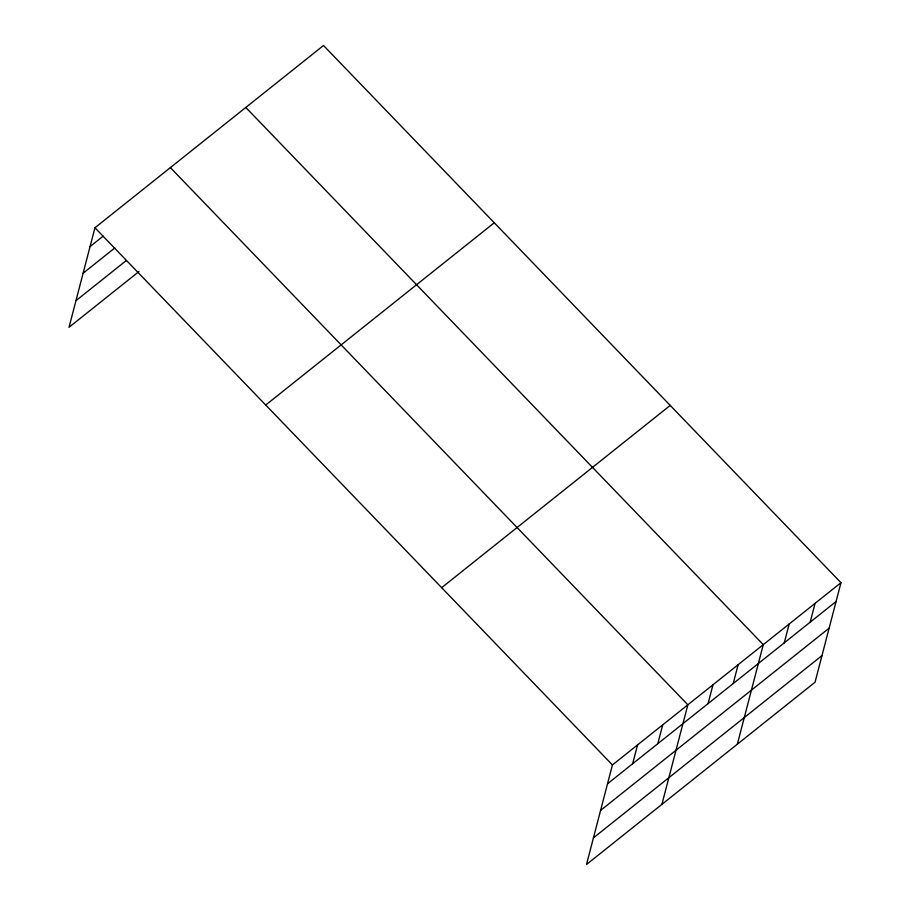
<?xml version="1.0" encoding="UTF-8"?>
<svg xmlns="http://www.w3.org/2000/svg" width="910" height="910" viewBox="0 0 910 910"><rect width="100%" height="100%" fill="white"/><g stroke="black" fill="none" stroke-linecap="round" stroke-linejoin="round"><path stroke-width="1.36" d="M840.976 582.696L612.43 764.946L586.495 864.5L815.041 682.238L840.976 582.696L323.505 45.5L94.959 227.762L69.023 327.304L138.98 271.521M632.655 763.74L637.569 744.903M657.793 743.697L662.707 724.849M661.911 804.349L687.846 704.806L170.375 167.611M708.082 703.601L712.985 684.752M733.221 683.546L738.124 664.709M737.339 744.209L763.274 644.655L245.802 107.471M784.261 642.847L789.175 623.998M810.162 622.19L815.076 603.341M90.044 246.599L103.16 236.145M83.106 273.239L114.808 247.952M75.962 300.675L126.24 260.579M265.72 405.03L494.266 222.768M441.657 587.678L670.215 405.416M607.516 783.794L836.074 601.533M600.577 810.423L829.135 628.162M593.434 837.871L821.98 655.61M94.959 227.762L612.43 764.946"/></g></svg>
